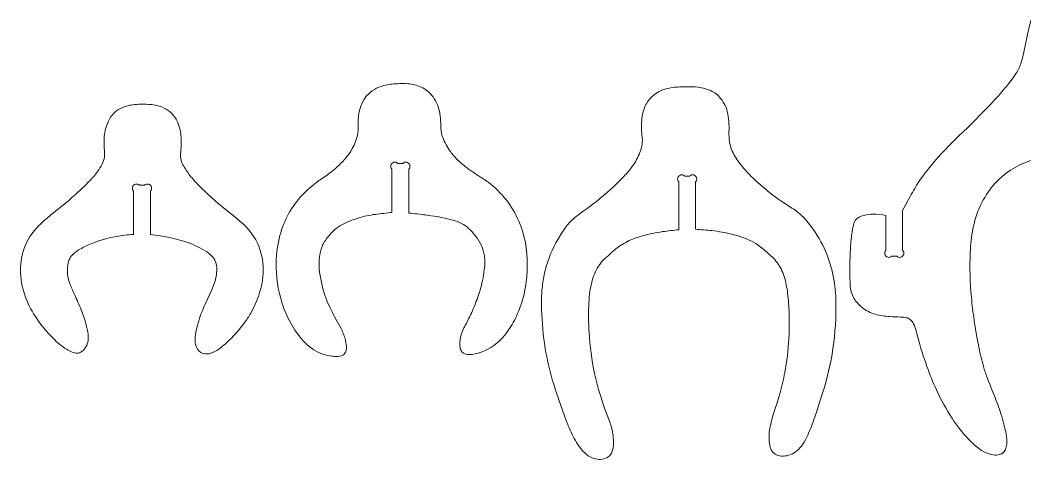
# Model space of a CAD drawing. Header units: centimetres. Extents: x -10.7 to 10.9, y -7.9 to 10.7.
# Drawn here: x -9.36 to -2.41, y 7.38 to 10.42 of the extents above; entities that cross this region are included whole.
import ezdxf

# ---------------------------------------------------------------- set-up
doc = ezdxf.new("R2010")
doc.units = ezdxf.units.CM
doc.header["$MEASUREMENT"] = 0
doc.layers.add('Capa 1', color=7, linetype='Continuous')

msp = doc.modelspace()

# ---------------------------------------------------------------- linework, layer by layer
at = {"layer": 'Capa 1', "color": 250, "lineweight": 18}
for points, knots in [([(-2.4206, 10.1859), (-2.4206, 10.1859), (-2.38157, 10.36473), (-2.38157, 10.36473), (-2.38157, 10.36473), (-2.38157, 10.36473), (-2.37183, 10.40626), (-2.37183, 10.40626), (-2.37183, 10.40626), (-2.37183, 10.40626), (-2.36771, 10.41989), (-2.36771, 10.41989)], [0, 0, 0, 0, 0.25, 0.25, 0.25, 0.25, 0.5, 0.5, 0.5, 0.5, 1, 1, 1, 1]), ([(-3.20298, 9.19936), (-3.19309, 9.21833), (-3.18262, 9.23698), (-3.17158, 9.25531), (-3.17158, 9.25531), (-3.13697, 9.31283), (-3.09779, 9.36749), (-3.05443, 9.41876), (-3.05443, 9.41876), (-3.01263, 9.46818), (-2.96885, 9.51589), (-2.92319, 9.56179), (-2.92319, 9.56179), (-2.89302, 9.5921), (-2.86249, 9.62209), (-2.83164, 9.65172), (-2.83164, 9.65172), (-2.77433, 9.70676), (-2.71825, 9.76304), (-2.66341, 9.82055), (-2.66341, 9.82055), (-2.61743, 9.86877), (-2.57306, 9.91849), (-2.53036, 9.96965), (-2.53036, 9.96965), (-2.50842, 9.99595), (-2.4882, 10.02364), (-2.46982, 10.05254), (-2.46982, 10.05254), (-2.45496, 10.0759), (-2.44342, 10.1012), (-2.43551, 10.12774), (-2.43551, 10.12774), (-2.42978, 10.14692), (-2.42482, 10.16632), (-2.4206, 10.1859)], [0, 0, 0, 0, 0.1, 0.1, 0.1, 0.1, 0.2, 0.2, 0.2, 0.2, 0.3, 0.3, 0.3, 0.3, 0.4, 0.4, 0.4, 0.4, 0.5, 0.5, 0.5, 0.5, 0.6, 0.6, 0.6, 0.6, 0.7, 0.7, 0.7, 0.7, 0.8, 0.8, 0.8, 0.8, 1, 1, 1, 1]), ([(-7.23241, 9.34999), (-7.21907, 9.35926), (-7.20613, 9.36908), (-7.19359, 9.37941), (-7.19359, 9.37941), (-7.15587, 9.41047), (-7.12176, 9.44563), (-7.09187, 9.48426), (-7.09187, 9.48426), (-7.06943, 9.51327), (-7.05145, 9.54546), (-7.03855, 9.57977), (-7.03855, 9.57977), (-7.033, 9.59449), (-7.02857, 9.60958), (-7.02525, 9.62495), (-7.02525, 9.62495), (-7.02276, 9.63655), (-7.02139, 9.64836), (-7.02119, 9.66023), (-7.02119, 9.66023), (-7.02095, 9.67526), (-7.02093, 9.69031), (-7.02113, 9.70537), (-7.02113, 9.70537), (-7.02133, 9.72042), (-7.02059, 9.73548), (-7.01889, 9.75044), (-7.01889, 9.75044), (-7.01557, 9.77965), (-7.00848, 9.80831), (-6.99778, 9.8357), (-6.99778, 9.8357), (-6.98067, 9.87948), (-6.94921, 9.91617), (-6.90856, 9.93973), (-6.90856, 9.93973), (-6.88824, 9.95151), (-6.86637, 9.9604), (-6.84358, 9.96614), (-6.84358, 9.96614), (-6.81289, 9.97386), (-6.78146, 9.97838), (-6.74983, 9.97966), (-6.74983, 9.97966), (-6.72572, 9.98063), (-6.70159, 9.98047), (-6.67751, 9.97922), (-6.67751, 9.97922), (-6.64582, 9.97758), (-6.61473, 9.9699), (-6.58593, 9.9566), (-6.58593, 9.9566), (-6.55269, 9.94127), (-6.52402, 9.91752), (-6.50274, 9.88774), (-6.50274, 9.88774), (-6.47847, 9.85373), (-6.4622, 9.81466), (-6.45515, 9.77348), (-6.45515, 9.77348), (-6.45132, 9.75109), (-6.44957, 9.7284), (-6.44993, 9.70567), (-6.44993, 9.70567), (-6.45011, 9.69346), (-6.44981, 9.68124), (-6.44903, 9.66906), (-6.44903, 9.66906), (-6.4477, 9.64818), (-6.44328, 9.62764), (-6.43594, 9.60806), (-6.43594, 9.60806), (-6.42284, 9.57321), (-6.40494, 9.54037), (-6.38276, 9.51045), (-6.38276, 9.51045), (-6.36633, 9.48828), (-6.34817, 9.46744), (-6.32848, 9.4481), (-6.32848, 9.4481), (-6.30812, 9.42813), (-6.28628, 9.40972), (-6.26312, 9.39306)], [0, 0, 0, 0, 0.0454545, 0.0454545, 0.0454545, 0.0454545, 0.0909091, 0.0909091, 0.0909091, 0.0909091, 0.1363636, 0.1363636, 0.1363636, 0.1363636, 0.1818182, 0.1818182, 0.1818182, 0.1818182, 0.2272727, 0.2272727, 0.2272727, 0.2272727, 0.2727273, 0.2727273, 0.2727273, 0.2727273, 0.3181818, 0.3181818, 0.3181818, 0.3181818, 0.3636364, 0.3636364, 0.3636364, 0.3636364, 0.4090909, 0.4090909, 0.4090909, 0.4090909, 0.4545455, 0.4545455, 0.4545455, 0.4545455, 0.5, 0.5, 0.5, 0.5, 0.5454545, 0.5454545, 0.5454545, 0.5454545, 0.5909091, 0.5909091, 0.5909091, 0.5909091, 0.6363636, 0.6363636, 0.6363636, 0.6363636, 0.6818182, 0.6818182, 0.6818182, 0.6818182, 0.7272727, 0.7272727, 0.7272727, 0.7272727, 0.7727273, 0.7727273, 0.7727273, 0.7727273, 0.8181818, 0.8181818, 0.8181818, 0.8181818, 0.8636364, 0.8636364, 0.8636364, 0.8636364, 0.9090909, 0.9090909, 0.9090909, 0.9090909, 1, 1, 1, 1]), ([(-5.63241, 7.79172), (-5.64808, 7.8354), (-5.66253, 7.87953), (-5.67572, 7.92403), (-5.67572, 7.92403), (-5.69751, 7.99745), (-5.71448, 8.07221), (-5.72651, 8.14784), (-5.72651, 8.14784), (-5.74063, 8.23665), (-5.74936, 8.32627), (-5.7526, 8.41614), (-5.7526, 8.41614), (-5.75439, 8.46529), (-5.75289, 8.51451), (-5.74816, 8.56345), (-5.74816, 8.56345), (-5.74467, 8.59932), (-5.73896, 8.63496), (-5.73104, 8.67013), (-5.73104, 8.67013), (-5.72058, 8.71659), (-5.70607, 8.76206), (-5.68769, 8.80598), (-5.68769, 8.80598), (-5.66006, 8.87205), (-5.62425, 8.9344), (-5.58109, 8.99155), (-5.58109, 8.99155), (-5.56431, 9.01378), (-5.54498, 9.034), (-5.52352, 9.05176), (-5.52352, 9.05176), (-5.50662, 9.06577), (-5.48921, 9.07915), (-5.47132, 9.09189), (-5.47132, 9.09189), (-5.43811, 9.11554), (-5.40543, 9.13991), (-5.37327, 9.16495), (-5.37327, 9.16495), (-5.30588, 9.21749), (-5.24246, 9.2749), (-5.1835, 9.33675), (-5.1835, 9.33675), (-5.16149, 9.35982), (-5.14119, 9.38447), (-5.12276, 9.41048), (-5.12276, 9.41048), (-5.10247, 9.4391), (-5.08565, 9.47001), (-5.07261, 9.50259), (-5.07261, 9.50259), (-5.06293, 9.52678), (-5.05718, 9.55237), (-5.05559, 9.57838), (-5.05559, 9.57838), (-5.05497, 9.58853), (-5.0553, 9.5987), (-5.05661, 9.60878), (-5.05661, 9.60878), (-5.059, 9.62745), (-5.06063, 9.64622), (-5.06151, 9.66502), (-5.06151, 9.66502), (-5.06335, 9.70518), (-5.05946, 9.7454), (-5.04993, 9.78445), (-5.04993, 9.78445), (-5.04303, 9.81275), (-5.03056, 9.8394), (-5.01327, 9.86285), (-5.01327, 9.86285), (-4.99088, 9.8932), (-4.96077, 9.91703), (-4.92607, 9.93187), (-4.92607, 9.93187), (-4.89678, 9.94439), (-4.86563, 9.95211), (-4.83387, 9.95472), (-4.83387, 9.95472), (-4.80093, 9.95743), (-4.7679, 9.95887), (-4.73485, 9.95905), (-4.73485, 9.95905), (-4.70533, 9.9592), (-4.67586, 9.95652), (-4.64685, 9.95103), (-4.64685, 9.95103), (-4.62819, 9.94751), (-4.60984, 9.94237), (-4.59206, 9.93567), (-4.59206, 9.93567), (-4.56473, 9.92539), (-4.54029, 9.90864), (-4.52085, 9.88686), (-4.52085, 9.88686), (-4.49552, 9.85849), (-4.47732, 9.82448), (-4.46777, 9.78767), (-4.46777, 9.78767), (-4.46197, 9.76528), (-4.45841, 9.74237), (-4.45714, 9.71927), (-4.45714, 9.71927), (-4.45584, 9.69551), (-4.4555, 9.67169), (-4.45617, 9.6479), (-4.45617, 9.6479), (-4.45683, 9.62407), (-4.45543, 9.60021), (-4.45199, 9.57662), (-4.45199, 9.57662), (-4.44685, 9.54141), (-4.43434, 9.50769), (-4.41527, 9.47766), (-4.41527, 9.47766), (-4.39362, 9.4436), (-4.36927, 9.41134), (-4.34244, 9.38121), (-4.34244, 9.38121), (-4.31617, 9.35174), (-4.28833, 9.32371), (-4.25901, 9.29727), (-4.25901, 9.29727), (-4.19631, 9.24067), (-4.12926, 9.1891), (-4.05845, 9.14306)], [0, 0, 0, 0, 0.030303, 0.030303, 0.030303, 0.030303, 0.0606061, 0.0606061, 0.0606061, 0.0606061, 0.0909091, 0.0909091, 0.0909091, 0.0909091, 0.1212121, 0.1212121, 0.1212121, 0.1212121, 0.1515152, 0.1515152, 0.1515152, 0.1515152, 0.1818182, 0.1818182, 0.1818182, 0.1818182, 0.2121212, 0.2121212, 0.2121212, 0.2121212, 0.2424242, 0.2424242, 0.2424242, 0.2424242, 0.2727273, 0.2727273, 0.2727273, 0.2727273, 0.3030303, 0.3030303, 0.3030303, 0.3030303, 0.3333333, 0.3333333, 0.3333333, 0.3333333, 0.3636364, 0.3636364, 0.3636364, 0.3636364, 0.3939394, 0.3939394, 0.3939394, 0.3939394, 0.4242424, 0.4242424, 0.4242424, 0.4242424, 0.4545455, 0.4545455, 0.4545455, 0.4545455, 0.4848485, 0.4848485, 0.4848485, 0.4848485, 0.5151515, 0.5151515, 0.5151515, 0.5151515, 0.5454545, 0.5454545, 0.5454545, 0.5454545, 0.5757576, 0.5757576, 0.5757576, 0.5757576, 0.6060606, 0.6060606, 0.6060606, 0.6060606, 0.6363636, 0.6363636, 0.6363636, 0.6363636, 0.6666667, 0.6666667, 0.6666667, 0.6666667, 0.6969697, 0.6969697, 0.6969697, 0.6969697, 0.7272727, 0.7272727, 0.7272727, 0.7272727, 0.7575758, 0.7575758, 0.7575758, 0.7575758, 0.7878788, 0.7878788, 0.7878788, 0.7878788, 0.8181818, 0.8181818, 0.8181818, 0.8181818, 0.8484848, 0.8484848, 0.8484848, 0.8484848, 0.8787879, 0.8787879, 0.8787879, 0.8787879, 0.9090909, 0.9090909, 0.9090909, 0.9090909, 0.9393939, 0.9393939, 0.9393939, 0.9393939, 1, 1, 1, 1]), ([(-9.05785, 9.14231), (-9.03529, 9.16052), (-9.0131, 9.17917), (-8.9913, 9.19827), (-8.9913, 9.19827), (-8.95003, 9.23443), (-8.91041, 9.27242), (-8.87259, 9.31215), (-8.87259, 9.31215), (-8.85113, 9.33467), (-8.83149, 9.35888), (-8.81389, 9.38453), (-8.81389, 9.38453), (-8.80294, 9.40049), (-8.79337, 9.41738), (-8.7853, 9.43498), (-8.7853, 9.43498), (-8.77809, 9.45072), (-8.77443, 9.46788), (-8.77458, 9.48521), (-8.77458, 9.48521), (-8.77471, 9.50047), (-8.77538, 9.51572), (-8.77658, 9.53094), (-8.77658, 9.53094), (-8.77882, 9.55924), (-8.77865, 9.58767), (-8.77608, 9.61593), (-8.77608, 9.61593), (-8.77289, 9.65068), (-8.76409, 9.68467), (-8.75, 9.71657), (-8.75, 9.71657), (-8.73903, 9.74136), (-8.72298, 9.76354), (-8.70285, 9.78169), (-8.70285, 9.78169), (-8.68723, 9.79576), (-8.66922, 9.80691), (-8.64967, 9.81465), (-8.64967, 9.81465), (-8.62326, 9.82507), (-8.59559, 9.83199), (-8.56738, 9.8352), (-8.56738, 9.8352), (-8.5469, 9.83752), (-8.5263, 9.83848), (-8.50569, 9.83805), (-8.50569, 9.83805), (-8.48122, 9.83755), (-8.45682, 9.83565), (-8.43257, 9.83238), (-8.43257, 9.83238), (-8.4082, 9.8291), (-8.38454, 9.82186), (-8.3625, 9.81096), (-8.3625, 9.81096), (-8.32312, 9.79144), (-8.29143, 9.75933), (-8.27244, 9.7197), (-8.27244, 9.7197), (-8.26331, 9.70067), (-8.25659, 9.68058), (-8.25242, 9.65989), (-8.25242, 9.65989), (-8.24537, 9.62498), (-8.24275, 9.58931), (-8.24461, 9.55375), (-8.24461, 9.55375), (-8.24563, 9.5341), (-8.24714, 9.51448), (-8.24914, 9.4949), (-8.24914, 9.4949), (-8.2502, 9.4843), (-8.24981, 9.4736), (-8.24791, 9.46311), (-8.24791, 9.46311), (-8.24509, 9.44737), (-8.23977, 9.43219), (-8.23214, 9.41814), (-8.23214, 9.41814), (-8.21821, 9.39246), (-8.20207, 9.36803), (-8.18392, 9.34513), (-8.18392, 9.34513), (-8.1648, 9.321), (-8.14435, 9.29795), (-8.1227, 9.27607)], [0, 0, 0, 0, 0.0434783, 0.0434783, 0.0434783, 0.0434783, 0.0869565, 0.0869565, 0.0869565, 0.0869565, 0.1304348, 0.1304348, 0.1304348, 0.1304348, 0.173913, 0.173913, 0.173913, 0.173913, 0.2173913, 0.2173913, 0.2173913, 0.2173913, 0.2608696, 0.2608696, 0.2608696, 0.2608696, 0.3043478, 0.3043478, 0.3043478, 0.3043478, 0.3478261, 0.3478261, 0.3478261, 0.3478261, 0.3913043, 0.3913043, 0.3913043, 0.3913043, 0.4347826, 0.4347826, 0.4347826, 0.4347826, 0.4782609, 0.4782609, 0.4782609, 0.4782609, 0.5217391, 0.5217391, 0.5217391, 0.5217391, 0.5652174, 0.5652174, 0.5652174, 0.5652174, 0.6086957, 0.6086957, 0.6086957, 0.6086957, 0.6521739, 0.6521739, 0.6521739, 0.6521739, 0.6956522, 0.6956522, 0.6956522, 0.6956522, 0.7391304, 0.7391304, 0.7391304, 0.7391304, 0.7826087, 0.7826087, 0.7826087, 0.7826087, 0.826087, 0.826087, 0.826087, 0.826087, 0.8695652, 0.8695652, 0.8695652, 0.8695652, 0.9130435, 0.9130435, 0.9130435, 0.9130435, 1, 1, 1, 1]), ([(-2.14389, 9.47942), (-2.16894, 9.4784), (-2.19396, 9.47662), (-2.2189, 9.47405), (-2.2189, 9.47405), (-2.24666, 9.4712), (-2.27434, 9.46757), (-2.30188, 9.46316), (-2.30188, 9.46316), (-2.35165, 9.45522), (-2.39994, 9.43987), (-2.44516, 9.41762), (-2.44516, 9.41762), (-2.53327, 9.37427), (-2.60878, 9.30911), (-2.66449, 9.22826), (-2.66449, 9.22826), (-2.69417, 9.18521), (-2.71853, 9.13876), (-2.73706, 9.08989), (-2.73706, 9.08989), (-2.75097, 9.0532), (-2.76166, 9.01539), (-2.76899, 8.97685), (-2.76899, 8.97685), (-2.77945, 8.9219), (-2.78582, 8.86627), (-2.78805, 8.81039), (-2.78805, 8.81039), (-2.7922, 8.70694), (-2.78942, 8.60332), (-2.77973, 8.50024), (-2.77973, 8.50024), (-2.77475, 8.44732), (-2.76842, 8.39454), (-2.7607, 8.34194), (-2.7607, 8.34194), (-2.75242, 8.28544), (-2.74279, 8.22914), (-2.73179, 8.17312), (-2.73179, 8.17312), (-2.72254, 8.12603), (-2.71179, 8.07927), (-2.69955, 8.03289), (-2.69955, 8.03289), (-2.69245, 8.00606), (-2.68389, 7.97967), (-2.67386, 7.95379), (-2.67386, 7.95379), (-2.65716, 7.91066), (-2.6401, 7.86766), (-2.6227, 7.8248), (-2.6227, 7.8248), (-2.60529, 7.78192), (-2.58951, 7.73838), (-2.57541, 7.69431), (-2.57541, 7.69431), (-2.56042, 7.64746), (-2.54829, 7.59971), (-2.5391, 7.55138), (-2.5391, 7.55138), (-2.53493, 7.52949), (-2.53374, 7.50712), (-2.53557, 7.48492), (-2.53557, 7.48492), (-2.53662, 7.4723), (-2.5396, 7.45993), (-2.54444, 7.44822), (-2.54444, 7.44822), (-2.55182, 7.43037), (-2.56729, 7.41709), (-2.58605, 7.41249), (-2.58605, 7.41249), (-2.59974, 7.40914), (-2.61399, 7.40855), (-2.62791, 7.41077), (-2.62791, 7.41077), (-2.64707, 7.4138), (-2.66569, 7.41959), (-2.68321, 7.42794), (-2.68321, 7.42794), (-2.70115, 7.43648), (-2.71811, 7.44701), (-2.73373, 7.4593), (-2.73373, 7.4593), (-2.75743, 7.47796), (-2.77974, 7.4983), (-2.80046, 7.52019), (-2.80046, 7.52019), (-2.84253, 7.56463), (-2.88049, 7.61282), (-2.91383, 7.66412), (-2.91383, 7.66412), (-2.95465, 7.72694), (-2.99075, 7.7927), (-3.02184, 7.86086), (-3.02184, 7.86086), (-3.04586, 7.91353), (-3.06756, 7.96724), (-3.08685, 8.02183), (-3.08685, 8.02183), (-3.11049, 8.08866), (-3.13172, 8.15634), (-3.15049, 8.22471)], [0, 0, 0, 0, 0.037037, 0.037037, 0.037037, 0.037037, 0.0740741, 0.0740741, 0.0740741, 0.0740741, 0.1111111, 0.1111111, 0.1111111, 0.1111111, 0.1481481, 0.1481481, 0.1481481, 0.1481481, 0.1851852, 0.1851852, 0.1851852, 0.1851852, 0.2222222, 0.2222222, 0.2222222, 0.2222222, 0.2592593, 0.2592593, 0.2592593, 0.2592593, 0.2962963, 0.2962963, 0.2962963, 0.2962963, 0.3333333, 0.3333333, 0.3333333, 0.3333333, 0.3703704, 0.3703704, 0.3703704, 0.3703704, 0.4074074, 0.4074074, 0.4074074, 0.4074074, 0.4444444, 0.4444444, 0.4444444, 0.4444444, 0.4814815, 0.4814815, 0.4814815, 0.4814815, 0.5185185, 0.5185185, 0.5185185, 0.5185185, 0.5555556, 0.5555556, 0.5555556, 0.5555556, 0.5925926, 0.5925926, 0.5925926, 0.5925926, 0.6296296, 0.6296296, 0.6296296, 0.6296296, 0.6666667, 0.6666667, 0.6666667, 0.6666667, 0.7037037, 0.7037037, 0.7037037, 0.7037037, 0.7407407, 0.7407407, 0.7407407, 0.7407407, 0.7777778, 0.7777778, 0.7777778, 0.7777778, 0.8148148, 0.8148148, 0.8148148, 0.8148148, 0.8518519, 0.8518519, 0.8518519, 0.8518519, 0.8888889, 0.8888889, 0.8888889, 0.8888889, 0.9259259, 0.9259259, 0.9259259, 0.9259259, 1, 1, 1, 1]), ([(-6.74584, 9.42821), (-6.75316, 9.43552), (-6.76382, 9.43838), (-6.77383, 9.4357), (-6.77383, 9.4357), (-6.78382, 9.43303), (-6.79162, 9.42523), (-6.79429, 9.41522), (-6.79429, 9.41522), (-6.79698, 9.40523), (-6.79411, 9.39458), (-6.7868, 9.38726)], [0, 0, 0, 0, 0.25, 0.25, 0.25, 0.25, 0.5, 0.5, 0.5, 0.5, 1, 1, 1, 1]), ([(-6.67097, 9.38726), (-6.66365, 9.39458), (-6.6608, 9.40523), (-6.66347, 9.41522), (-6.66347, 9.41522), (-6.66614, 9.42523), (-6.67395, 9.43303), (-6.68395, 9.4357), (-6.68395, 9.4357), (-6.69395, 9.43838), (-6.7046, 9.43552), (-6.71191, 9.42821)], [0, 0, 0, 0, 0.25, 0.25, 0.25, 0.25, 0.5, 0.5, 0.5, 0.5, 1, 1, 1, 1]), ([(-6.26312, 9.39306), (-6.23997, 9.37637), (-6.21627, 9.36047), (-6.19206, 9.34539), (-6.19206, 9.34539), (-6.16785, 9.33029), (-6.14426, 9.31421), (-6.12135, 9.2972), (-6.12135, 9.2972), (-6.02781, 9.2277), (-5.95445, 9.13446), (-5.90891, 9.02719), (-5.90891, 9.02719), (-5.88379, 8.96803), (-5.86678, 8.9057), (-5.85836, 8.84197), (-5.85836, 8.84197), (-5.84444, 8.73648), (-5.84944, 8.6293), (-5.87312, 8.52554), (-5.87312, 8.52554), (-5.88528, 8.47232), (-5.90298, 8.42049), (-5.92591, 8.37094), (-5.92591, 8.37094), (-5.94428, 8.33123), (-5.96642, 8.29338), (-5.99202, 8.25792), (-5.99202, 8.25792), (-6.03187, 8.20272), (-6.08552, 8.15893), (-6.14757, 8.13094), (-6.14757, 8.13094), (-6.17452, 8.11879), (-6.20306, 8.11056), (-6.23232, 8.10651), (-6.23232, 8.10651), (-6.24637, 8.10456), (-6.26068, 8.10524), (-6.27448, 8.10851), (-6.27448, 8.10851), (-6.28031, 8.10989), (-6.28591, 8.11213), (-6.29108, 8.11516), (-6.29108, 8.11516), (-6.30009, 8.12041), (-6.30717, 8.12844), (-6.31131, 8.138), (-6.31131, 8.138), (-6.31542, 8.14756), (-6.31761, 8.15784), (-6.31777, 8.16824), (-6.31777, 8.16824), (-6.31821, 8.19783), (-6.31331, 8.22727), (-6.30332, 8.25515), (-6.30332, 8.25515), (-6.29765, 8.27094), (-6.2909, 8.28635), (-6.28314, 8.30123), (-6.28314, 8.30123), (-6.26873, 8.32883), (-6.25479, 8.35669), (-6.24135, 8.3848), (-6.24135, 8.3848), (-6.22546, 8.418), (-6.21118, 8.45194), (-6.19854, 8.48652), (-6.19854, 8.48652), (-6.1828, 8.52959), (-6.17019, 8.57373), (-6.16084, 8.61863), (-6.16084, 8.61863), (-6.15578, 8.64287), (-6.15152, 8.66727), (-6.14804, 8.69178), (-6.14804, 8.69178), (-6.14356, 8.72347), (-6.14354, 8.75564), (-6.14797, 8.78734), (-6.14797, 8.78734), (-6.15148, 8.81239), (-6.15833, 8.83687), (-6.16833, 8.8601), (-6.16833, 8.8601), (-6.17801, 8.88259), (-6.19073, 8.90363), (-6.20617, 8.92262), (-6.20617, 8.92262), (-6.22201, 8.94211), (-6.23887, 8.96074), (-6.25671, 8.97844), (-6.25671, 8.97844), (-6.2708, 8.99242), (-6.28713, 9.00395), (-6.30504, 9.01254), (-6.30504, 9.01254), (-6.32388, 9.02157), (-6.34349, 9.02889), (-6.36363, 9.03443), (-6.36363, 9.03443), (-6.401, 9.04467), (-6.43882, 9.05311), (-6.47701, 9.05971), (-6.47701, 9.05971), (-6.50218, 9.06406), (-6.52746, 9.06782), (-6.55282, 9.07098), (-6.55282, 9.07098), (-6.59213, 9.07589), (-6.63152, 9.08022), (-6.67096, 9.08393)], [0, 0, 0, 0, 0.0344828, 0.0344828, 0.0344828, 0.0344828, 0.0689655, 0.0689655, 0.0689655, 0.0689655, 0.1034483, 0.1034483, 0.1034483, 0.1034483, 0.137931, 0.137931, 0.137931, 0.137931, 0.1724138, 0.1724138, 0.1724138, 0.1724138, 0.2068966, 0.2068966, 0.2068966, 0.2068966, 0.2413793, 0.2413793, 0.2413793, 0.2413793, 0.2758621, 0.2758621, 0.2758621, 0.2758621, 0.3103448, 0.3103448, 0.3103448, 0.3103448, 0.3448276, 0.3448276, 0.3448276, 0.3448276, 0.3793103, 0.3793103, 0.3793103, 0.3793103, 0.4137931, 0.4137931, 0.4137931, 0.4137931, 0.4482759, 0.4482759, 0.4482759, 0.4482759, 0.4827586, 0.4827586, 0.4827586, 0.4827586, 0.5172414, 0.5172414, 0.5172414, 0.5172414, 0.5517241, 0.5517241, 0.5517241, 0.5517241, 0.5862069, 0.5862069, 0.5862069, 0.5862069, 0.6206897, 0.6206897, 0.6206897, 0.6206897, 0.6551724, 0.6551724, 0.6551724, 0.6551724, 0.6896552, 0.6896552, 0.6896552, 0.6896552, 0.7241379, 0.7241379, 0.7241379, 0.7241379, 0.7586207, 0.7586207, 0.7586207, 0.7586207, 0.7931034, 0.7931034, 0.7931034, 0.7931034, 0.8275862, 0.8275862, 0.8275862, 0.8275862, 0.862069, 0.862069, 0.862069, 0.862069, 0.8965517, 0.8965517, 0.8965517, 0.8965517, 0.9310345, 0.9310345, 0.9310345, 0.9310345, 1, 1, 1, 1]), ([(-7.1413, 8.28957), (-7.12821, 8.26521), (-7.11787, 8.23948), (-7.11045, 8.21285), (-7.11045, 8.21285), (-7.10584, 8.19624), (-7.1027, 8.17925), (-7.10108, 8.16208), (-7.10108, 8.16208), (-7.10021, 8.15296), (-7.10089, 8.14376), (-7.10307, 8.13486), (-7.10307, 8.13486), (-7.10549, 8.12502), (-7.11033, 8.11594), (-7.11713, 8.10844), (-7.11713, 8.10844), (-7.12279, 8.10222), (-7.13019, 8.0979), (-7.13838, 8.09601), (-7.13838, 8.09601), (-7.1523, 8.09281), (-7.16662, 8.09148), (-7.1809, 8.09206), (-7.1809, 8.09206), (-7.21356, 8.09339), (-7.24578, 8.10038), (-7.27608, 8.11266), (-7.27608, 8.11266), (-7.32373, 8.13201), (-7.36634, 8.16197), (-7.40067, 8.20028), (-7.40067, 8.20028), (-7.43376, 8.2372), (-7.46256, 8.27777), (-7.48651, 8.3212), (-7.48651, 8.3212), (-7.51067, 8.36499), (-7.53057, 8.41103), (-7.5459, 8.45863), (-7.5459, 8.45863), (-7.5755, 8.5504), (-7.58953, 8.64651), (-7.58741, 8.74291), (-7.58741, 8.74291), (-7.58604, 8.80565), (-7.57738, 8.86801), (-7.56163, 8.92875), (-7.56163, 8.92875), (-7.53445, 9.03359), (-7.48125, 9.12991), (-7.40703, 9.20874), (-7.40703, 9.20874), (-7.3895, 9.22736), (-7.37098, 9.24498), (-7.35155, 9.26159), (-7.35155, 9.26159), (-7.32944, 9.28046), (-7.30642, 9.29825), (-7.28262, 9.31493)], [0, 0, 0, 0, 0.0625, 0.0625, 0.0625, 0.0625, 0.125, 0.125, 0.125, 0.125, 0.1875, 0.1875, 0.1875, 0.1875, 0.25, 0.25, 0.25, 0.25, 0.3125, 0.3125, 0.3125, 0.3125, 0.375, 0.375, 0.375, 0.375, 0.4375, 0.4375, 0.4375, 0.4375, 0.5, 0.5, 0.5, 0.5, 0.5625, 0.5625, 0.5625, 0.5625, 0.625, 0.625, 0.625, 0.625, 0.6875, 0.6875, 0.6875, 0.6875, 0.75, 0.75, 0.75, 0.75, 0.8125, 0.8125, 0.8125, 0.8125, 0.875, 0.875, 0.875, 0.875, 1, 1, 1, 1]), ([(-4.76208, 9.34063), (-4.7694, 9.34795), (-4.78006, 9.35081), (-4.79004, 9.34813), (-4.79004, 9.34813), (-4.80003, 9.34546), (-4.80784, 9.33766), (-4.81053, 9.32765), (-4.81053, 9.32765), (-4.8132, 9.31766), (-4.81035, 9.30701), (-4.80303, 9.29969)], [0, 0, 0, 0, 0.25, 0.25, 0.25, 0.25, 0.5, 0.5, 0.5, 0.5, 1, 1, 1, 1]), ([(-4.68719, 9.29969), (-4.67987, 9.30701), (-4.67701, 9.31766), (-4.67969, 9.32765), (-4.67969, 9.32765), (-4.68238, 9.33766), (-4.69019, 9.34546), (-4.70017, 9.34813), (-4.70017, 9.34813), (-4.71016, 9.35081), (-4.72084, 9.34795), (-4.72815, 9.34063)], [0, 0, 0, 0, 0.25, 0.25, 0.25, 0.25, 0.5, 0.5, 0.5, 0.5, 1, 1, 1, 1]), ([(-8.5323, 9.27691), (-8.53961, 9.28423), (-8.55027, 9.2871), (-8.56026, 9.28441), (-8.56026, 9.28441), (-8.57025, 9.28173), (-8.57807, 9.27393), (-8.58074, 9.26394), (-8.58074, 9.26394), (-8.58341, 9.25395), (-8.58057, 9.24328), (-8.57325, 9.23596)], [0, 0, 0, 0, 0.25, 0.25, 0.25, 0.25, 0.5, 0.5, 0.5, 0.5, 1, 1, 1, 1]), ([(-8.4574, 9.23596), (-8.4501, 9.24328), (-8.44723, 9.25395), (-8.44992, 9.26394), (-8.44992, 9.26394), (-8.4526, 9.27393), (-8.4604, 9.28173), (-8.47039, 9.28441), (-8.47039, 9.28441), (-8.48038, 9.2871), (-8.49105, 9.28423), (-8.49837, 9.27691)], [0, 0, 0, 0, 0.25, 0.25, 0.25, 0.25, 0.5, 0.5, 0.5, 0.5, 1, 1, 1, 1]), ([(-3.25522, 8.82701), (-3.25522, 8.82701), (-3.25528, 9.1032), (-3.25528, 9.1032), (-3.25528, 9.1032), (-3.25528, 9.1032), (-3.23326, 9.14281), (-3.23326, 9.14281), (-3.23326, 9.14281), (-3.23326, 9.14281), (-3.20298, 9.19936), (-3.20298, 9.19936)], [0, 0, 0, 0, 0.25, 0.25, 0.25, 0.25, 0.5, 0.5, 0.5, 0.5, 1, 1, 1, 1]), ([(-4.02054, 9.11919), (-4.00777, 9.11143), (-3.99546, 9.10291), (-3.9837, 9.09371), (-3.9837, 9.09371), (-3.96127, 9.07616), (-3.94067, 9.05635), (-3.92226, 9.03463), (-3.92226, 9.03463), (-3.8775, 8.98189), (-3.83922, 8.92394), (-3.80825, 8.86208), (-3.80825, 8.86208), (-3.78128, 8.8082), (-3.76018, 8.75159), (-3.74532, 8.69319), (-3.74532, 8.69319), (-3.7299, 8.63263), (-3.72082, 8.5706), (-3.71818, 8.50817), (-3.71818, 8.50817), (-3.7137, 8.40157), (-3.71815, 8.29477), (-3.73143, 8.18892)], [0, 0, 0, 0, 0.1428571, 0.1428571, 0.1428571, 0.1428571, 0.2857143, 0.2857143, 0.2857143, 0.2857143, 0.4285714, 0.4285714, 0.4285714, 0.4285714, 0.5714286, 0.5714286, 0.5714286, 0.5714286, 0.7142857, 0.7142857, 0.7142857, 0.7142857, 1, 1, 1, 1]), ([(-8.57325, 8.93694), (-8.59334, 8.9354), (-8.61342, 8.93355), (-8.63347, 8.93134), (-8.63347, 8.93134), (-8.65327, 8.92916), (-8.673, 8.9263), (-8.69262, 8.92273), (-8.69262, 8.92273), (-8.75887, 8.91066), (-8.82357, 8.89113), (-8.88544, 8.86452), (-8.88544, 8.86452), (-8.91242, 8.85293), (-8.93834, 8.83898), (-8.96289, 8.82284), (-8.96289, 8.82284), (-8.97119, 8.81739), (-8.97923, 8.81149), (-8.98692, 8.80519), (-8.98692, 8.80519), (-8.99739, 8.79665), (-9.0061, 8.78611), (-9.01253, 8.77421), (-9.01253, 8.77421), (-9.02082, 8.75885), (-9.02634, 8.74216), (-9.02884, 8.7249), (-9.02884, 8.7249), (-9.03305, 8.6958), (-9.03208, 8.66619), (-9.02592, 8.63744), (-9.02592, 8.63744), (-9.02182, 8.61825), (-9.01602, 8.59948), (-9.0086, 8.58131), (-9.0086, 8.58131), (-8.99833, 8.55622), (-8.98745, 8.53139), (-8.97596, 8.50683), (-8.97596, 8.50683), (-8.95992, 8.47248), (-8.94493, 8.43765), (-8.93099, 8.40237), (-8.93099, 8.40237), (-8.91772, 8.36878), (-8.90678, 8.33431), (-8.89825, 8.29921), (-8.89825, 8.29921), (-8.89242, 8.27522), (-8.88868, 8.25077), (-8.88708, 8.22613), (-8.88708, 8.22613), (-8.88501, 8.19401), (-8.89607, 8.16245), (-8.91772, 8.13863), (-8.91772, 8.13863), (-8.9243, 8.13141), (-8.93212, 8.12542), (-8.94081, 8.12094), (-8.94081, 8.12094), (-8.95085, 8.11576), (-8.96223, 8.11382), (-8.97342, 8.11538), (-8.97342, 8.11538), (-8.9851, 8.117), (-8.99646, 8.12042), (-9.00709, 8.12556), (-9.00709, 8.12556), (-9.03124, 8.13722), (-9.05405, 8.15149), (-9.07512, 8.16811), (-9.07512, 8.16811), (-9.09015, 8.17997), (-9.10458, 8.19259), (-9.11833, 8.20592), (-9.11833, 8.20592), (-9.15015, 8.23678), (-9.17994, 8.26967), (-9.20748, 8.30441), (-9.20748, 8.30441), (-9.24128, 8.34701), (-9.27059, 8.39298), (-9.29495, 8.44161), (-9.29495, 8.44161), (-9.32388, 8.49935), (-9.34287, 8.56154), (-9.35116, 8.6256), (-9.35116, 8.6256), (-9.35836, 8.6813), (-9.35599, 8.73781), (-9.34412, 8.79271), (-9.34412, 8.79271), (-9.33362, 8.84122), (-9.31379, 8.88722), (-9.28572, 8.92815), (-9.28572, 8.92815), (-9.26298, 8.96135), (-9.23643, 8.99177), (-9.20662, 9.01882), (-9.20662, 9.01882), (-9.18404, 9.0393), (-9.16086, 9.05914), (-9.13713, 9.07829)], [0, 0, 0, 0, 0.037037, 0.037037, 0.037037, 0.037037, 0.0740741, 0.0740741, 0.0740741, 0.0740741, 0.1111111, 0.1111111, 0.1111111, 0.1111111, 0.1481481, 0.1481481, 0.1481481, 0.1481481, 0.1851852, 0.1851852, 0.1851852, 0.1851852, 0.2222222, 0.2222222, 0.2222222, 0.2222222, 0.2592593, 0.2592593, 0.2592593, 0.2592593, 0.2962963, 0.2962963, 0.2962963, 0.2962963, 0.3333333, 0.3333333, 0.3333333, 0.3333333, 0.3703704, 0.3703704, 0.3703704, 0.3703704, 0.4074074, 0.4074074, 0.4074074, 0.4074074, 0.4444444, 0.4444444, 0.4444444, 0.4444444, 0.4814815, 0.4814815, 0.4814815, 0.4814815, 0.5185185, 0.5185185, 0.5185185, 0.5185185, 0.5555556, 0.5555556, 0.5555556, 0.5555556, 0.5925926, 0.5925926, 0.5925926, 0.5925926, 0.6296296, 0.6296296, 0.6296296, 0.6296296, 0.6666667, 0.6666667, 0.6666667, 0.6666667, 0.7037037, 0.7037037, 0.7037037, 0.7037037, 0.7407407, 0.7407407, 0.7407407, 0.7407407, 0.7777778, 0.7777778, 0.7777778, 0.7777778, 0.8148148, 0.8148148, 0.8148148, 0.8148148, 0.8518519, 0.8518519, 0.8518519, 0.8518519, 0.8888889, 0.8888889, 0.8888889, 0.8888889, 0.9259259, 0.9259259, 0.9259259, 0.9259259, 1, 1, 1, 1]), ([(-7.86528, 9.05188), (-7.84671, 9.03717), (-7.82889, 9.02155), (-7.81186, 9.00506), (-7.81186, 9.00506), (-7.78714, 8.98115), (-7.76504, 8.95467), (-7.74588, 8.92609), (-7.74588, 8.92609), (-7.72205, 8.89052), (-7.70414, 8.85136), (-7.69279, 8.81008), (-7.69279, 8.81008), (-7.67565, 8.74767), (-7.67207, 8.68235), (-7.68228, 8.61844), (-7.68228, 8.61844), (-7.69451, 8.54205), (-7.72022, 8.46846), (-7.75822, 8.40108), (-7.75822, 8.40108), (-7.77206, 8.37657), (-7.7872, 8.35282), (-7.80362, 8.32996), (-7.80362, 8.32996), (-7.83594, 8.28489), (-7.87229, 8.24286), (-7.91224, 8.20436), (-7.91224, 8.20436), (-7.93117, 8.18613), (-7.95089, 8.16874), (-7.97138, 8.15227), (-7.97138, 8.15227), (-7.98774, 8.13909), (-8.00585, 8.12821), (-8.02517, 8.11993), (-8.02517, 8.11993), (-8.03767, 8.11459), (-8.05088, 8.11109), (-8.06439, 8.10957), (-8.06439, 8.10957), (-8.08486, 8.10726), (-8.10529, 8.11431), (-8.11997, 8.12879), (-8.11997, 8.12879), (-8.13642, 8.145), (-8.14619, 8.16677), (-8.14739, 8.18983), (-8.14739, 8.18983), (-8.14828, 8.20701), (-8.14763, 8.22423), (-8.14545, 8.24128), (-8.14545, 8.24128), (-8.14266, 8.26315), (-8.13831, 8.2848), (-8.13244, 8.30607), (-8.13244, 8.30607), (-8.11794, 8.35857), (-8.09919, 8.40978), (-8.07638, 8.45924)], [0, 0, 0, 0, 0.0625, 0.0625, 0.0625, 0.0625, 0.125, 0.125, 0.125, 0.125, 0.1875, 0.1875, 0.1875, 0.1875, 0.25, 0.25, 0.25, 0.25, 0.3125, 0.3125, 0.3125, 0.3125, 0.375, 0.375, 0.375, 0.375, 0.4375, 0.4375, 0.4375, 0.4375, 0.5, 0.5, 0.5, 0.5, 0.5625, 0.5625, 0.5625, 0.5625, 0.625, 0.625, 0.625, 0.625, 0.6875, 0.6875, 0.6875, 0.6875, 0.75, 0.75, 0.75, 0.75, 0.8125, 0.8125, 0.8125, 0.8125, 0.875, 0.875, 0.875, 0.875, 1, 1, 1, 1]), ([(-6.7868, 9.08886), (-6.82476, 9.08471), (-6.86268, 9.08022), (-6.90054, 9.07536), (-6.90054, 9.07536), (-6.9411, 9.07016), (-6.98113, 9.0616), (-7.02024, 9.04974), (-7.02024, 9.04974), (-7.05911, 9.03797), (-7.09672, 9.02242), (-7.13255, 9.0033), (-7.13255, 9.0033), (-7.15121, 8.99336), (-7.16864, 8.9813), (-7.18455, 8.96738), (-7.18455, 8.96738), (-7.19082, 8.96192), (-7.19679, 8.95612), (-7.20244, 8.95002), (-7.20244, 8.95002), (-7.21209, 8.93962), (-7.22141, 8.92892), (-7.23038, 8.91796), (-7.23038, 8.91796), (-7.24666, 8.89808), (-7.25997, 8.87598), (-7.26993, 8.85229), (-7.26993, 8.85229), (-7.27973, 8.82894), (-7.28608, 8.80427), (-7.28874, 8.77907), (-7.28874, 8.77907), (-7.29152, 8.75263), (-7.29171, 8.726), (-7.2893, 8.69953), (-7.2893, 8.69953), (-7.2836, 8.6368), (-7.27037, 8.575), (-7.24993, 8.51542), (-7.24993, 8.51542), (-7.24157, 8.49106), (-7.23212, 8.46711), (-7.22157, 8.44361), (-7.22157, 8.44361), (-7.20983, 8.41744), (-7.19703, 8.39175), (-7.1832, 8.3666)], [0, 0, 0, 0, 0.0769231, 0.0769231, 0.0769231, 0.0769231, 0.1538462, 0.1538462, 0.1538462, 0.1538462, 0.2307692, 0.2307692, 0.2307692, 0.2307692, 0.3076923, 0.3076923, 0.3076923, 0.3076923, 0.3846154, 0.3846154, 0.3846154, 0.3846154, 0.4615385, 0.4615385, 0.4615385, 0.4615385, 0.5384615, 0.5384615, 0.5384615, 0.5384615, 0.6153846, 0.6153846, 0.6153846, 0.6153846, 0.6923077, 0.6923077, 0.6923077, 0.6923077, 0.7692308, 0.7692308, 0.7692308, 0.7692308, 0.8461538, 0.8461538, 0.8461538, 0.8461538, 1, 1, 1, 1]), ([(-3.16643, 8.28482), (-3.17036, 8.30019), (-3.17685, 8.31478), (-3.18566, 8.32798), (-3.18566, 8.32798), (-3.19115, 8.33624), (-3.19796, 8.3435), (-3.20585, 8.34951), (-3.20585, 8.34951), (-3.21233, 8.35445), (-3.21973, 8.35801), (-3.22764, 8.35996), (-3.22764, 8.35996), (-3.24115, 8.36334), (-3.25504, 8.36503), (-3.26899, 8.36499), (-3.26899, 8.36499), (-3.29477, 8.36495), (-3.32054, 8.36582), (-3.34627, 8.36763), (-3.34627, 8.36763), (-3.37927, 8.36994), (-3.41198, 8.37551), (-3.44391, 8.38424), (-3.44391, 8.38424), (-3.47672, 8.3932), (-3.5074, 8.40863), (-3.53415, 8.42962), (-3.53415, 8.42962), (-3.55422, 8.44536), (-3.57167, 8.46421), (-3.5858, 8.48544), (-3.5858, 8.48544), (-3.60331, 8.51171), (-3.61406, 8.54191), (-3.61711, 8.57332), (-3.61711, 8.57332), (-3.61799, 8.58221), (-3.61856, 8.59113), (-3.61887, 8.60005), (-3.61887, 8.60005), (-3.62008, 8.63547), (-3.62065, 8.67091), (-3.62053, 8.70634), (-3.62053, 8.70634), (-3.62038, 8.75254), (-3.61881, 8.79872), (-3.61582, 8.84483), (-3.61582, 8.84483), (-3.61342, 8.8818), (-3.6096, 8.91868), (-3.60435, 8.95536), (-3.60435, 8.95536), (-3.60161, 8.97456), (-3.5977, 8.99356), (-3.59267, 9.01229), (-3.59267, 9.01229), (-3.59067, 9.0197), (-3.58753, 9.02677), (-3.58337, 9.03323), (-3.58337, 9.03323), (-3.57933, 9.0395), (-3.57399, 9.04482), (-3.56769, 9.04882), (-3.56769, 9.04882), (-3.55369, 9.05769), (-3.53842, 9.06437), (-3.52239, 9.06859), (-3.52239, 9.06859), (-3.50204, 9.07393), (-3.48108, 9.07658), (-3.46004, 9.07643), (-3.46004, 9.07643), (-3.43016, 9.07623), (-3.40036, 9.07326), (-3.37102, 9.06754)], [0, 0, 0, 0, 0.05, 0.05, 0.05, 0.05, 0.1, 0.1, 0.1, 0.1, 0.15, 0.15, 0.15, 0.15, 0.2, 0.2, 0.2, 0.2, 0.25, 0.25, 0.25, 0.25, 0.3, 0.3, 0.3, 0.3, 0.35, 0.35, 0.35, 0.35, 0.4, 0.4, 0.4, 0.4, 0.45, 0.45, 0.45, 0.45, 0.5, 0.5, 0.5, 0.5, 0.55, 0.55, 0.55, 0.55, 0.6, 0.6, 0.6, 0.6, 0.65, 0.65, 0.65, 0.65, 0.7, 0.7, 0.7, 0.7, 0.75, 0.75, 0.75, 0.75, 0.8, 0.8, 0.8, 0.8, 0.85, 0.85, 0.85, 0.85, 0.9, 0.9, 0.9, 0.9, 1, 1, 1, 1]), ([(-4.80304, 8.96912), (-4.8401, 8.9652), (-4.87708, 8.96072), (-4.91401, 8.9557), (-4.91401, 8.9557), (-4.96067, 8.94935), (-5.00685, 8.93979), (-5.0522, 8.9271), (-5.0522, 8.9271), (-5.08402, 8.91819), (-5.11516, 8.90696), (-5.14534, 8.89351), (-5.14534, 8.89351), (-5.17902, 8.87849), (-5.21059, 8.85916), (-5.23926, 8.83597), (-5.23926, 8.83597), (-5.24839, 8.82859), (-5.25733, 8.82096), (-5.26605, 8.8131), (-5.26605, 8.8131), (-5.28383, 8.79702), (-5.30142, 8.78072), (-5.31878, 8.76417), (-5.31878, 8.76417), (-5.34889, 8.73547), (-5.37217, 8.70041), (-5.38689, 8.6615), (-5.38689, 8.6615), (-5.40135, 8.62333), (-5.41163, 8.5837), (-5.41754, 8.5433), (-5.41754, 8.5433), (-5.42137, 8.51707), (-5.42393, 8.49066), (-5.42517, 8.4642), (-5.42517, 8.4642), (-5.42843, 8.39561), (-5.42808, 8.32691), (-5.42414, 8.25836), (-5.42414, 8.25836), (-5.41864, 8.16267), (-5.40559, 8.06756), (-5.38512, 7.97393), (-5.38512, 7.97393), (-5.36358, 7.87542), (-5.33468, 7.77869), (-5.29865, 7.6845)], [0, 0, 0, 0, 0.0769231, 0.0769231, 0.0769231, 0.0769231, 0.1538462, 0.1538462, 0.1538462, 0.1538462, 0.2307692, 0.2307692, 0.2307692, 0.2307692, 0.3076923, 0.3076923, 0.3076923, 0.3076923, 0.3846154, 0.3846154, 0.3846154, 0.3846154, 0.4615385, 0.4615385, 0.4615385, 0.4615385, 0.5384615, 0.5384615, 0.5384615, 0.5384615, 0.6153846, 0.6153846, 0.6153846, 0.6153846, 0.6923077, 0.6923077, 0.6923077, 0.6923077, 0.7692308, 0.7692308, 0.7692308, 0.7692308, 0.8461538, 0.8461538, 0.8461538, 0.8461538, 1, 1, 1, 1]), ([(-4.13184, 7.7449), (-4.12214, 7.77444), (-4.11301, 7.80418), (-4.10446, 7.83407), (-4.10446, 7.83407), (-4.09061, 7.88256), (-4.07908, 7.9317), (-4.0699, 7.9813), (-4.0699, 7.9813), (-4.05562, 8.0586), (-4.04636, 8.13675), (-4.04219, 8.21528), (-4.04219, 8.21528), (-4.03778, 8.29846), (-4.03845, 8.38184), (-4.04424, 8.46496), (-4.04424, 8.46496), (-4.04715, 8.50693), (-4.05245, 8.5487), (-4.06009, 8.59006), (-4.06009, 8.59006), (-4.06705, 8.62762), (-4.07919, 8.66403), (-4.09619, 8.69822), (-4.09619, 8.69822), (-4.11155, 8.72914), (-4.13236, 8.75699), (-4.15764, 8.7805), (-4.15764, 8.7805), (-4.17936, 8.80069), (-4.20166, 8.82024), (-4.22451, 8.83915), (-4.22451, 8.83915), (-4.26377, 8.87162), (-4.3084, 8.89692), (-4.35642, 8.91392), (-4.35642, 8.91392), (-4.4041, 8.93081), (-4.45312, 8.94367), (-4.50296, 8.95234), (-4.50296, 8.95234), (-4.52702, 8.95654), (-4.55122, 8.95993), (-4.57549, 8.96252), (-4.57549, 8.96252), (-4.61266, 8.96647), (-4.6499, 8.96961), (-4.68718, 8.97196)], [0, 0, 0, 0, 0.0769231, 0.0769231, 0.0769231, 0.0769231, 0.1538462, 0.1538462, 0.1538462, 0.1538462, 0.2307692, 0.2307692, 0.2307692, 0.2307692, 0.3076923, 0.3076923, 0.3076923, 0.3076923, 0.3846154, 0.3846154, 0.3846154, 0.3846154, 0.4615385, 0.4615385, 0.4615385, 0.4615385, 0.5384615, 0.5384615, 0.5384615, 0.5384615, 0.6153846, 0.6153846, 0.6153846, 0.6153846, 0.6923077, 0.6923077, 0.6923077, 0.6923077, 0.7692308, 0.7692308, 0.7692308, 0.7692308, 0.8461538, 0.8461538, 0.8461538, 0.8461538, 1, 1, 1, 1]), ([(-8.03545, 8.54736), (-8.02435, 8.57117), (-8.01523, 8.59587), (-8.00818, 8.62119), (-8.00818, 8.62119), (-8.00215, 8.64296), (-7.99871, 8.66537), (-7.99795, 8.68796), (-7.99795, 8.68796), (-7.99715, 8.71197), (-8.00191, 8.73583), (-8.01181, 8.75771), (-8.01181, 8.75771), (-8.01629, 8.7676), (-8.02243, 8.77663), (-8.02997, 8.78443), (-8.02997, 8.78443), (-8.04143, 8.79629), (-8.0542, 8.80685), (-8.06802, 8.81588), (-8.06802, 8.81588), (-8.10986, 8.84323), (-8.155, 8.86519), (-8.20235, 8.88124), (-8.20235, 8.88124), (-8.2471, 8.89638), (-8.29278, 8.90859), (-8.33913, 8.91777), (-8.33913, 8.91777), (-8.35559, 8.92103), (-8.37211, 8.92393), (-8.38869, 8.92648), (-8.38869, 8.92648), (-8.41154, 8.92999), (-8.43446, 8.93314), (-8.4574, 8.93594)], [0, 0, 0, 0, 0.1, 0.1, 0.1, 0.1, 0.2, 0.2, 0.2, 0.2, 0.3, 0.3, 0.3, 0.3, 0.4, 0.4, 0.4, 0.4, 0.5, 0.5, 0.5, 0.5, 0.6, 0.6, 0.6, 0.6, 0.7, 0.7, 0.7, 0.7, 0.8, 0.8, 0.8, 0.8, 1, 1, 1, 1]), ([(-3.37103, 8.82701), (-3.37835, 8.81969), (-3.3812, 8.80904), (-3.37853, 8.79903), (-3.37853, 8.79903), (-3.37586, 8.78904), (-3.36805, 8.78123), (-3.35805, 8.77856), (-3.35805, 8.77856), (-3.34805, 8.77589), (-3.3374, 8.77874), (-3.33008, 8.78606)], [0, 0, 0, 0, 0.25, 0.25, 0.25, 0.25, 0.5, 0.5, 0.5, 0.5, 1, 1, 1, 1]), ([(-3.29616, 8.78606), (-3.28884, 8.77874), (-3.27819, 8.77589), (-3.26818, 8.77856), (-3.26818, 8.77856), (-3.25819, 8.78123), (-3.25038, 8.78904), (-3.24772, 8.79905), (-3.24772, 8.79905), (-3.24504, 8.80904), (-3.2479, 8.81969), (-3.25522, 8.82701)], [0, 0, 0, 0, 0.25, 0.25, 0.25, 0.25, 0.5, 0.5, 0.5, 0.5, 1, 1, 1, 1]), ([(-3.7981, 7.87198), (-3.7981, 7.87198), (-3.81528, 7.8161), (-3.81528, 7.8161), (-3.81528, 7.8161), (-3.81528, 7.8161), (-3.84643, 7.71955), (-3.84643, 7.71955)], [0, 0, 0, 0, 0.3333333, 0.3333333, 0.3333333, 0.3333333, 1, 1, 1, 1]), ([(-3.84643, 7.71955), (-3.86057, 7.67645), (-3.87604, 7.63381), (-3.89282, 7.59168), (-3.89282, 7.59168), (-3.90329, 7.56542), (-3.91507, 7.53969), (-3.92811, 7.51458), (-3.92811, 7.51458), (-3.93854, 7.4945), (-3.9513, 7.47573), (-3.96611, 7.45863), (-3.96611, 7.45863), (-3.98936, 7.43182), (-4.0206, 7.41313), (-4.05522, 7.40531), (-4.05522, 7.40531), (-4.07225, 7.40146), (-4.08987, 7.4011), (-4.10703, 7.40425), (-4.10703, 7.40425), (-4.13512, 7.40939), (-4.15836, 7.42911), (-4.168, 7.45599), (-4.168, 7.45599), (-4.17311, 7.47019), (-4.17638, 7.48499), (-4.17772, 7.50003), (-4.17772, 7.50003), (-4.18022, 7.52767), (-4.17952, 7.55551), (-4.17562, 7.583), (-4.17562, 7.583), (-4.17161, 7.61138), (-4.16532, 7.63939), (-4.15681, 7.66677)], [0, 0, 0, 0, 0.1, 0.1, 0.1, 0.1, 0.2, 0.2, 0.2, 0.2, 0.3, 0.3, 0.3, 0.3, 0.4, 0.4, 0.4, 0.4, 0.5, 0.5, 0.5, 0.5, 0.6, 0.6, 0.6, 0.6, 0.7, 0.7, 0.7, 0.7, 0.8, 0.8, 0.8, 0.8, 1, 1, 1, 1]), ([(-5.28112, 7.63865), (-5.27605, 7.62539), (-5.27171, 7.61186), (-5.2681, 7.59813), (-5.2681, 7.59813), (-5.25867, 7.56227), (-5.25393, 7.52533), (-5.25402, 7.48826), (-5.25402, 7.48826), (-5.25406, 7.47078), (-5.2571, 7.45345), (-5.26301, 7.43701), (-5.26301, 7.43701), (-5.26659, 7.427), (-5.27185, 7.41767), (-5.27853, 7.40941), (-5.27853, 7.40941), (-5.28663, 7.3994), (-5.29728, 7.39173), (-5.30936, 7.38723), (-5.30936, 7.38723), (-5.3397, 7.37589), (-5.37332, 7.37713), (-5.40277, 7.3906), (-5.40277, 7.3906), (-5.4213, 7.3991), (-5.43851, 7.41029), (-5.45378, 7.42379), (-5.45378, 7.42379), (-5.46863, 7.4369), (-5.48173, 7.45185), (-5.49278, 7.46828), (-5.49278, 7.46828), (-5.51696, 7.50416), (-5.53771, 7.54225), (-5.5548, 7.582), (-5.5548, 7.582), (-5.56336, 7.60195), (-5.57134, 7.62216), (-5.57873, 7.64258)], [0, 0, 0, 0, 0.0909091, 0.0909091, 0.0909091, 0.0909091, 0.1818182, 0.1818182, 0.1818182, 0.1818182, 0.2727273, 0.2727273, 0.2727273, 0.2727273, 0.3636364, 0.3636364, 0.3636364, 0.3636364, 0.4545455, 0.4545455, 0.4545455, 0.4545455, 0.5454545, 0.5454545, 0.5454545, 0.5454545, 0.6363636, 0.6363636, 0.6363636, 0.6363636, 0.7272727, 0.7272727, 0.7272727, 0.7272727, 0.8181818, 0.8181818, 0.8181818, 0.8181818, 1, 1, 1, 1])]:
    msp.add_open_spline(points, degree=3, knots=knots, dxfattribs=at)
for points in [[(-6.7868, 9.38726), (-6.7868, 9.38726), (-6.7868, 9.08886), (-6.7868, 9.08886)], [(-6.71191, 9.42821), (-6.71191, 9.42821), (-6.74584, 9.42821), (-6.74584, 9.42821)], [(-6.67096, 9.08393), (-6.67096, 9.08393), (-6.67097, 9.38726), (-6.67097, 9.38726)], [(-7.28262, 9.31493), (-7.28262, 9.31493), (-7.23241, 9.34999), (-7.23241, 9.34999)], [(-4.72815, 9.34063), (-4.72815, 9.34063), (-4.76208, 9.34063), (-4.76208, 9.34063)], [(-8.49837, 9.27691), (-8.49837, 9.27691), (-8.5323, 9.27691), (-8.5323, 9.27691)], [(-8.1227, 9.27607), (-8.06519, 9.218), (-8.00442, 9.16324), (-7.94071, 9.11207)], [(-4.80303, 9.29969), (-4.80303, 9.29969), (-4.80304, 8.96912), (-4.80304, 8.96912)], [(-4.68718, 8.97196), (-4.68718, 8.97196), (-4.68719, 9.29969), (-4.68719, 9.29969)], [(-8.57325, 9.23596), (-8.57325, 9.23596), (-8.57325, 8.93694), (-8.57325, 8.93694)], [(-8.4574, 8.93594), (-8.4574, 8.93594), (-8.4574, 9.23596), (-8.4574, 9.23596)], [(-9.13713, 9.07829), (-9.13713, 9.07829), (-9.05785, 9.14231), (-9.05785, 9.14231)], [(-7.94071, 9.11207), (-7.94071, 9.11207), (-7.86528, 9.05188), (-7.86528, 9.05188)], [(-4.05845, 9.14306), (-4.05845, 9.14306), (-4.02054, 9.11919), (-4.02054, 9.11919)], [(-3.37102, 9.06754), (-3.37102, 9.06754), (-3.37103, 8.82701), (-3.37103, 8.82701)], [(-3.33008, 8.78606), (-3.33008, 8.78606), (-3.29616, 8.78606), (-3.29616, 8.78606)], [(-8.07638, 8.45924), (-8.07638, 8.45924), (-8.03545, 8.54736), (-8.03545, 8.54736)], [(-7.1832, 8.3666), (-7.1832, 8.3666), (-7.1413, 8.28957), (-7.1413, 8.28957)], [(-3.15049, 8.22471), (-3.15049, 8.22471), (-3.16643, 8.28482), (-3.16643, 8.28482)], [(-3.73143, 8.18892), (-3.74491, 8.08164), (-3.76721, 7.97562), (-3.7981, 7.87198)], [(-5.57873, 7.64258), (-5.57873, 7.64258), (-5.63241, 7.79172), (-5.63241, 7.79172)], [(-4.15681, 7.66677), (-4.15681, 7.66677), (-4.13184, 7.7449), (-4.13184, 7.7449)], [(-5.29865, 7.6845), (-5.29865, 7.6845), (-5.28112, 7.63865), (-5.28112, 7.63865)]]:
    msp.add_open_spline(points, degree=3, dxfattribs=at)

doc.saveas('drawing.dxf')
